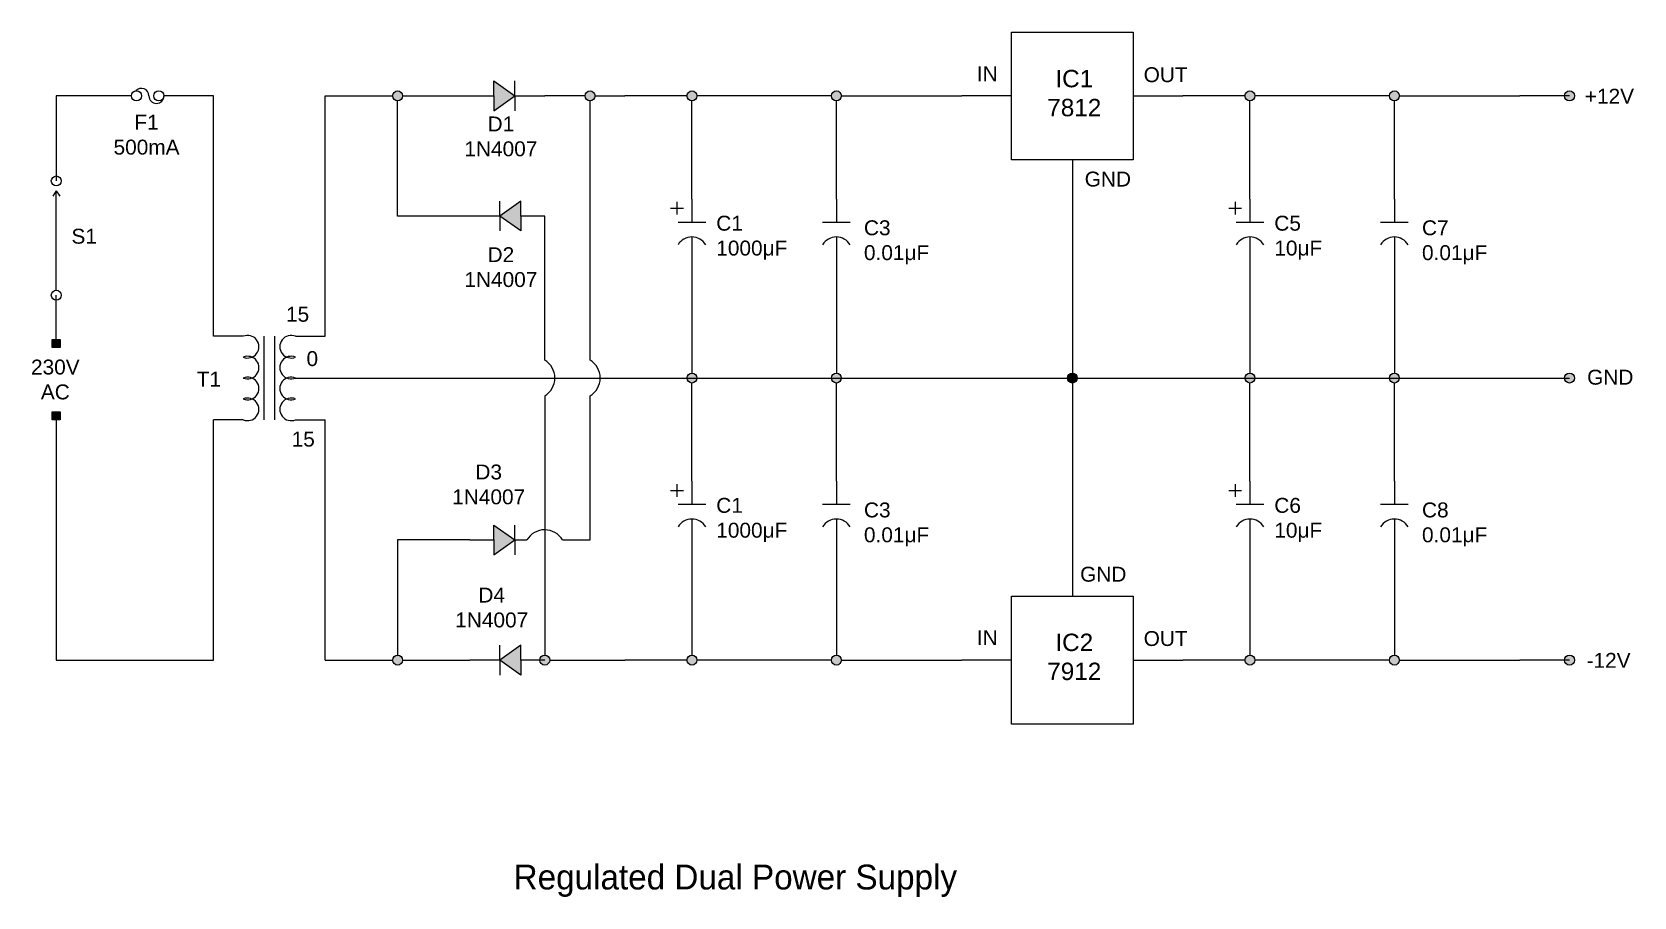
# Model space of a CAD drawing. Header units: inches. Extents: x 5 to 37.2, y 1.9 to 19.3.
import ezdxf

# ---------------------------------------------------------------- set-up
doc = ezdxf.new("R2010")
doc.units = ezdxf.units.IN
doc.header["$MEASUREMENT"] = 0
doc.styles.get("Standard").update_dxf_attribs({"font": 'arial.ttf'})

# ---------------------------------------------------------------- blocks, each defined once
blk = doc.blocks.new('MA')
at = {"color": 7}
for p, q in [((15.2, 18.747), (15.128, 18.747)), ((16.28, 18.747), (16.136, 18.747))]:
    blk.add_line(p, q, dxfattribs=at)
for centre in [(15.346, 18.747), (15.99, 18.747)]:
    blk.add_circle(centre, 0.146)
for centre, start, end in [((15.488, 18.747), 0, 137.9356), ((15.92, 18.747), 180, 0)]:
    blk.add_arc(centre, 0.216, start, end, dxfattribs=at)
blk = doc.blocks.new('B')
for p, q in [((2.264, 6.61), (2.424, 6.61)), ((2.264, 6.45), (2.264, 6.61)), ((2.424, 6.45), (2.264, 6.45)), ((2.424, 6.61), (2.424, 6.45))]:
    blk.add_line(p, q)
blk = doc.blocks.new('BO')
h = blk.add_hatch(color=256)
h.dxf.hatch_style = 1
h.paths.add_polyline_path([(2.424, 6.61), (2.264, 6.61), (2.264, 6.45), (2.424, 6.45)])
blk.add_blockref('B', (0, 0))
blk = doc.blocks.new('Transformer')
at = {"color": 7}
for p, q in [((0.1, 0), (0.1, 0.4)), ((0.15, 0.4), (0.15, 0))]:
    blk.add_line(p, q, dxfattribs=at)
for centre, start, end in [((0.0208, 0.35), 247.3801, 112.6199), ((0.2292, 0.35), 67.38014, 292.6199), ((0.0208, 0.25), 247.3801, 112.6199), ((0.2292, 0.25), 67.38014, 292.6199), ((0.0208, 0.15), 247.3801, 112.6199), ((0.2292, 0.15), 67.38014, 292.6199), ((0.0208, 0.05), 247.3801, 112.6199), ((0.2292, 0.05), 67.38014, 292.6199)]:
    blk.add_arc(centre, 0.0542, start, end, dxfattribs=at)
blk = doc.blocks.new('diod')
for p, q in [((29.264, 16.566), (29.264, 16.084)), ((29.264, 16.084), (28.964, 16.084)), ((28.964, 16.084), (29.264, 15.663)), ((29.264, 16.084), (29.564, 16.084)), ((29.564, 16.084), (29.264, 15.663)), ((29.264, 15.663), (28.964, 15.663)), ((29.264, 15.663), (29.264, 15.061)), ((29.264, 15.663), (29.564, 15.663))]:
    blk.add_line(p, q)
blk = doc.blocks.new('Diode')
h = blk.add_hatch(color=256)
h.dxf.hatch_style = 1
h.paths.add_polyline_path([(26.567, 15.508), (26.267, 15.508), (25.967, 15.508), (26.267, 15.086)])
blk.add_blockref('diod', (-2.997, -0.576))
blk = doc.blocks.new('plus')
for p, q in [((33.04, 13.064), (33.36, 13.064)), ((33.2, 13.224), (33.2, 12.904))]:
    blk.add_line(p, q)
blk = doc.blocks.new('capacitor')
for p, q in [((33.477, 13.295), (33.477, 12.833)), ((33.2, 12.833), (33.754, 12.833)), ((33.477, 12.533), (33.477, 11.933))]:
    blk.add_line(p, q)
blk.add_arc((33.477, 12.21), 0.323, 30.9541, 148.9892)
at = {"xscale": 0.8, "yscale": 0.8, "zscale": 0.8}
blk.add_blockref('plus', (6.617, 2.659), dxfattribs=at)
blk = doc.blocks.new('T')
for p, q in [((14.449, 11.242), (14.449, 10.781)), ((14.172, 10.781), (14.726, 10.781)), ((14.449, 10.481), (14.449, 9.881))]:
    blk.add_line(p, q)
blk.add_arc((14.449, 10.158), 0.323, 30.9541, 148.9892)

msp = doc.modelspace()

# ---------------------------------------------------------------- hatches: boundary and pattern name
h = msp.add_hatch(color=256)
h.dxf.hatch_style = 1
h.paths.add_polyline_path([(12.225, 18.044, 1), (12.425, 18.044, 1)])
h.paths.add_polyline_path([(16.296, 18.044, 1), (16.096, 18.044, 1)])
h = msp.add_hatch(color=256)
h.dxf.hatch_style = 1
h.paths.add_polyline_path([(18.146, 18.044, 1), (18.346, 18.044, 1)])
h.paths.add_polyline_path([(21.252, 18.044, 1), (21.052, 18.044, 1)])
h.paths.add_polyline_path([(21.052, 12.367, 1), (21.252, 12.367, 1)])
h.paths.add_polyline_path([(18.346, 12.367, 1), (18.146, 12.367, 1)])
h.paths.add_polyline_path([(18.146, 6.691, 1), (18.346, 6.691, 1)])
h.paths.add_polyline_path([(21.252, 6.691, 1), (21.052, 6.691, 1)])
h = msp.add_hatch(color=256)
h.dxf.hatch_style = 1
h.paths.add_polyline_path([(29.371, 18.044, 1), (29.571, 18.044, 1)])
h.paths.add_polyline_path([(32.477, 18.044, 1), (32.277, 18.044, 1)])
h.paths.add_polyline_path([(32.277, 12.367, 1), (32.477, 12.367, 1)])
h.paths.add_polyline_path([(29.571, 12.367, 1), (29.371, 12.367, 1)])
h.paths.add_polyline_path([(29.371, 6.691, 1), (29.571, 6.691, 1)])
h.paths.add_polyline_path([(32.477, 6.691, 1), (32.277, 6.691, 1)])
h = msp.add_hatch(color=256)
h.dxf.hatch_style = 1
h.paths.add_polyline_path([(35.799, 18.044, 1), (35.999, 18.044, 1)])
h.paths.add_polyline_path([(35.799, 12.367, 1), (35.999, 12.367, 1)])
h.paths.add_polyline_path([(35.999, 6.691, 1), (35.799, 6.691, 1)])
h = msp.add_hatch(color=256)
h.dxf.hatch_style = 1
h.paths.add_polyline_path([(25.998, 12.367, 1), (25.798, 12.367, 1)])
h = msp.add_hatch(color=256)
h.dxf.hatch_style = 1
h.paths.add_polyline_path([(14.261, 9.409), (14.261, 9.109), (14.261, 8.809), (14.683, 9.109)])
h = msp.add_hatch(color=256)
h.dxf.hatch_style = 1
h.paths.add_polyline_path([(12.425, 6.691, 1), (12.225, 6.691, 1)])
h.paths.add_polyline_path([(15.385, 6.691, 1), (15.185, 6.691, 1)])

# ---------------------------------------------------------------- linework, layer by layer
for p, q in [((6.919, 18.044), (5.459, 18.044)), ((5.459, 18.044), (5.459, 16.332)), ((8.621, 18.044), (7.725, 18.044)), ((8.621, 13.207), (8.621, 18.044)), ((10.871, 13.207), (10.871, 18.044)), ((10.871, 18.044), (12.225, 18.044)), ((12.325, 15.626), (12.325, 17.944)), ((12.425, 18.044), (13.779, 18.044)), ((16.096, 18.044), (15.285, 18.044)), ((16.196, 12.728), (16.196, 17.944)), ((16.296, 18.044), (16.896, 18.044)), ((18.146, 18.044), (16.896, 18.044)), ((18.246, 15.967), (18.246, 17.944)), ((21.052, 18.044), (18.346, 18.044)), ((21.152, 15.967), (21.152, 17.944)), ((21.252, 18.044), (23.674, 18.044)), ((24.674, 18.044), (23.674, 18.044)), ((27.122, 18.044), (28.122, 18.044)), ((29.371, 18.044), (28.122, 18.044)), ((29.471, 15.967), (29.471, 17.944)), ((32.277, 18.044), (29.571, 18.044)), ((32.377, 15.967), (32.377, 17.944)), ((32.477, 18.044), (34.899, 18.044)), ((35.899, 18.044), (34.899, 18.044)), ((25.898, 16.76), (25.898, 12.467)), ((5.459, 16.133), (5.387, 16.028)), ((5.459, 14.133), (5.459, 16.133)), ((5.459, 16.133), (5.527, 16.028)), ((13.779, 15.626), (12.325, 15.626)), ((15.285, 12.728), (15.285, 15.626)), ((18.246, 14.606), (18.246, 12.467)), ((21.152, 14.606), (21.152, 12.467)), ((29.471, 14.606), (29.471, 12.467)), ((32.377, 14.606), (32.377, 12.467)), ((5.459, 13.143), (5.459, 14.033)), ((9.221, 13.207), (8.621, 13.207)), ((10.271, 13.207), (10.871, 13.207)), ((10.271, 12.367), (25.798, 12.367)), ((18.246, 10.291), (18.246, 12.267)), ((21.152, 10.291), (21.152, 12.267)), ((25.898, 12.267), (25.898, 7.975)), ((25.998, 12.367), (35.899, 12.367)), ((29.471, 10.291), (29.471, 12.267)), ((32.377, 10.291), (32.377, 12.267)), ((15.284, 12.007), (15.285, 6.791)), ((16.196, 9.109), (16.196, 12.007)), ((5.459, 11.529), (5.459, 10.767)), ((9.221, 11.527), (8.621, 11.527)), ((8.621, 6.691), (8.621, 11.527)), ((10.271, 11.527), (10.871, 11.527)), ((10.871, 6.691), (10.871, 11.527)), ((5.459, 10.767), (5.459, 6.691)), ((14.261, 9.109), (14.261, 9.409)), ((14.261, 9.409), (14.683, 9.109)), ((14.683, 9.109), (14.683, 9.409)), ((13.779, 9.109), (12.325, 9.109)), ((12.325, 9.109), (12.325, 6.791)), ((13.779, 9.109), (14.261, 9.109)), ((14.261, 9.109), (14.261, 8.809)), ((14.261, 8.809), (14.683, 9.109)), ((14.683, 9.109), (14.924, 9.109)), ((14.683, 9.109), (14.683, 8.809)), ((15.644, 9.109), (16.196, 9.109)), ((18.246, 8.929), (18.246, 6.791)), ((21.152, 8.929), (21.152, 6.791)), ((29.471, 8.929), (29.471, 6.791)), ((32.377, 8.929), (32.377, 6.791)), ((5.459, 6.691), (8.621, 6.691)), ((10.871, 6.691), (12.225, 6.691)), ((12.425, 6.691), (13.779, 6.691)), ((15.385, 6.691), (16.896, 6.691)), ((18.146, 6.691), (16.896, 6.691)), ((21.052, 6.691), (18.346, 6.691)), ((21.252, 6.691), (23.674, 6.691)), ((24.674, 6.691), (23.674, 6.691)), ((27.122, 6.691), (28.122, 6.691)), ((29.371, 6.691), (28.122, 6.691)), ((32.277, 6.691), (29.571, 6.691)), ((32.477, 6.691), (34.899, 6.691)), ((35.899, 6.691), (34.899, 6.691))]:
    msp.add_line(p, q)
for points in [[(24.674, 19.328), (27.122, 19.328), (27.122, 16.76), (24.674, 16.76)], [(24.674, 7.975), (27.122, 7.975), (27.122, 5.406), (24.674, 5.406)]]:
    msp.add_lwpolyline(points, close=True)
for centre in [(12.325, 18.044), (16.196, 18.044), (18.246, 18.044), (21.152, 18.044), (29.471, 18.044), (32.377, 18.044), (35.899, 18.044), (5.459, 16.332), (5.459, 14.033), (18.246, 12.367), (21.152, 12.367), (25.898, 12.367), (29.471, 12.367), (32.377, 12.367), (35.899, 12.367), (12.325, 6.691), (15.285, 6.691), (18.246, 6.691), (21.152, 6.691), (29.471, 6.691), (32.377, 6.691), (35.899, 6.691)]:
    msp.add_circle(centre, 0.1)
for centre, start, end in [((15.068, 12.368), 300.9541, 58.9892), ((15.98, 12.368), 300.9541, 58.9892), ((15.284, 8.893), 30.9541, 148.9892)]:
    msp.add_arc(centre, 0.42, start, end)

# ---------------------------------------------------------------- block references
for name, p, xscale, yscale, zscale in [('MA', (-3.671, 4.921), 0.7, 0.7, 0.7), ('Transformer', (9.221, 11.527), 4.2, 4.2, 4.2)]:
    msp.add_blockref(name, p, dxfattribs=dict(xscale=xscale, yscale=yscale, zscale=zscale))
for p, rotation in [((29.769, -8.223), 90), ((-0.705, 41.893), 270), ((-0.705, 32.958), 270)]:
    msp.add_blockref('Diode', p, dxfattribs=dict(rotation=rotation))
for name, p in [('capacitor', (-15.232, 2.673)), ('T', (6.703, 4.725)), ('capacitor', (-4.006, 2.673)), ('T', (17.928, 4.725)), ('BO', (3.115, 6.533)), ('BO', (3.115, 5.079)), ('capacitor', (-15.232, -3.004)), ('T', (6.703, -0.952)), ('capacitor', (-4.006, -3.004)), ('T', (17.928, -0.952))]:
    msp.add_blockref(name, p)

# ---------------------------------------------------------------- texts
at = {"attachment_point": 1}
for s, width, gutter_width, heights, insert, char_height in [('\\pxqc;IN', 2.22469, 1, [0], (23.075, 18.638), 0.3), ('\\pxqc;IC1\\P7812', 1.91427, 1.466, [1.31], (24.98, 18.567), 0.35), ('\\pxqc;OUT', 2.22469, 1, [0], (26.663, 18.62), 0.3), ('\\pxqc;+12V', 2.22469, 1, [0], (35.59, 18.187), 0.3), ('\\pxqc;F1\\P500mA', 2.22469, 1, [0], (6.162, 17.663), 0.3), ('\\pxqc;D1\\P1N4007', 2.22469, 1, [0], (13.29, 17.629), 0.3), ('\\pxqc;GND', 2.22469, 1, [0], (25.5, 16.52), 0.3), ('\\pxql;C1\\P1000{\\fArial|b0|i0|c161|p34;μ}F', 2.22469, 1, [0], (18.735, 15.632), 0.3), ('\\pxql;C3\\P\\pq*;0.01{\\fArial|b0|i0|c161|p34;μ}F', 2.22469, 1, [0], (21.706, 15.54), 0.3), ('\\pxql;C5\\P10{\\fArial|b0|i0|c161|p34;μ}F', 2.22469, 1, [0], (29.961, 15.632), 0.3), ('\\pxql;C7\\P\\pq*;0.01{\\fArial|b0|i0|c161|p34;μ}F', 2.22469, 1, [0], (32.932, 15.54), 0.3), ('\\pxqc;S1', 2.22469, 1, [0], (4.908, 15.37), 0.3), ('\\pxqc;D2\\P1N4007', 2.22469, 1, [0], (13.29, 14.999), 0.3), ('\\pxqc;15', 1.24577, 1, [0.49], (9.69, 13.8), 0.3), ('\\pxqc;0', 1.24577, 1, [0.49], (9.986, 12.908), 0.3), ('\\pxqc;230V\\PAC', 2.22469, 1, [0], (4.327, 12.738), 0.3), ('\\pxqc;T1', 2.22469, 1, [0], (7.416, 12.496), 0.3), ('\\pxqc;GND', 2.22469, 1, [0], (35.607, 12.534), 0.3), ('\\pxqc;15', 1.24577, 1, [0.49], (9.803, 11.288), 0.3), ('\\pxqc;D3\\P1N4007', 2.22469, 1, [0], (13.045, 10.627), 0.3), ('\\pxql;C1\\P1000{\\fArial|b0|i0|c161|p34;μ}F', 2.22469, 1, [0], (18.735, 9.955), 0.3), ('\\pxql;C3\\P\\pq*;0.01{\\fArial|b0|i0|c161|p34;μ}F', 2.22469, 1, [0], (21.706, 9.863), 0.3), ('\\pxql;C6\\P10{\\fArial|b0|i0|c161|p34;μ}F', 2.22469, 1, [0], (29.961, 9.955), 0.3), ('\\pxql;C8\\P\\pq*;0.01{\\fArial|b0|i0|c161|p34;μ}F', 2.22469, 1, [0], (32.932, 9.863), 0.3), ('\\pxqc;GND', 2.22469, 1, [0], (25.408, 8.57), 0.3), ('\\pxqc;D4\\P1N4007', 2.22469, 1, [0], (13.106, 8.15), 0.3), ('\\pxqc;IN', 2.22469, 1, [0], (23.075, 7.294), 0.3), ('\\pxqc;IC2\\P7912', 1.91427, 1.466, [1.31], (24.98, 7.224), 0.35), ('\\pxqc;OUT', 2.22469, 1, [0], (26.663, 7.276), 0.3), ('\\pxqc;-12V', 2.22469, 1, [0], (35.573, 6.837), 0.3), ('{\\Ftxt|c0;Regulated Dual Power Supply}', 13.65236, 1, [1.606], (14.659, 2.577), 0.5)]:
    msp.add_mtext_dynamic_manual_height_columns(s, width=width, gutter_width=gutter_width, heights=heights, dxfattribs=dict(at, insert=insert, char_height=char_height))

doc.saveas('drawing.dxf')
